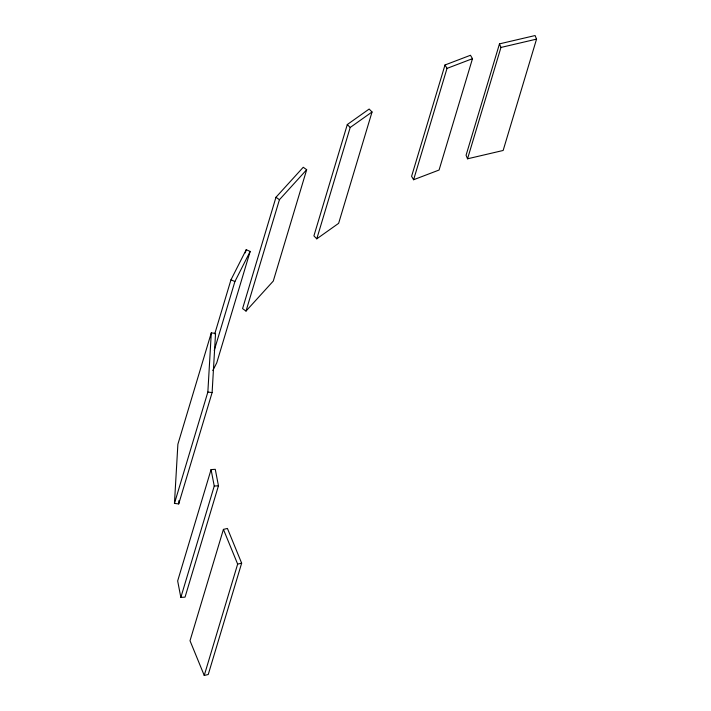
<?xml version="1.0" encoding="UTF-8"?>
<svg xmlns="http://www.w3.org/2000/svg" width="711" height="711" viewBox="0 0 711 711"><rect width="100%" height="100%" fill="white"/><g stroke="black" fill="none" stroke-linecap="round" stroke-linejoin="round"><path stroke-width="1.07" d="M174.453 503.406L177.883 444.251L211.291 332.899L215.549 333.423L212.109 392.588L178.71 503.93L174.453 503.406L207.852 392.054L211.291 332.899M178.71 503.93L178.896 500.651M214.749 333.877L230.977 279.796L246.237 249.694L250.165 251.436L216.766 362.788L212.82 370.555M214.224 350.47L234.906 281.538L250.165 251.436M245.286 252.876L246.237 249.694M275.975 197.267L242.575 308.618L246.015 311.071L273.282 281.058L306.681 169.707L303.242 167.263L275.975 197.267L279.423 199.72L246.015 311.071M211.069 469.589L177.661 580.94L180.843 597.409L185.047 597.133L218.455 485.782L215.273 469.322L211.069 469.589L214.251 486.057L180.843 597.409M223.423 529.393L190.015 640.744L204.244 675.45L208.243 674.517L241.651 563.165L227.431 528.451L223.423 529.393L237.652 564.099L204.244 675.45M347.306 124.532L313.906 235.883L316.786 238.834L338.632 223.334L372.04 111.983L369.16 109.041L347.306 124.532L350.194 127.482L316.786 238.834M444.997 64.985L411.589 176.337L413.606 179.741L439.078 170.027L472.486 58.675L470.469 55.271L444.997 64.985L447.015 68.389L413.606 179.741M499.478 43.869L466.078 155.22L467.536 158.802L503.148 150.474L536.547 39.123L535.09 35.55L499.478 43.869L500.944 47.45L467.536 158.802M279.423 199.72L306.681 169.707M350.194 127.482L372.04 111.983M447.015 68.389L472.486 58.675M500.944 47.45L536.547 39.123M237.652 564.099L241.651 563.165M214.251 486.057L218.455 485.782M207.852 392.054L212.109 392.588M230.977 279.796L234.906 281.538"/></g></svg>
